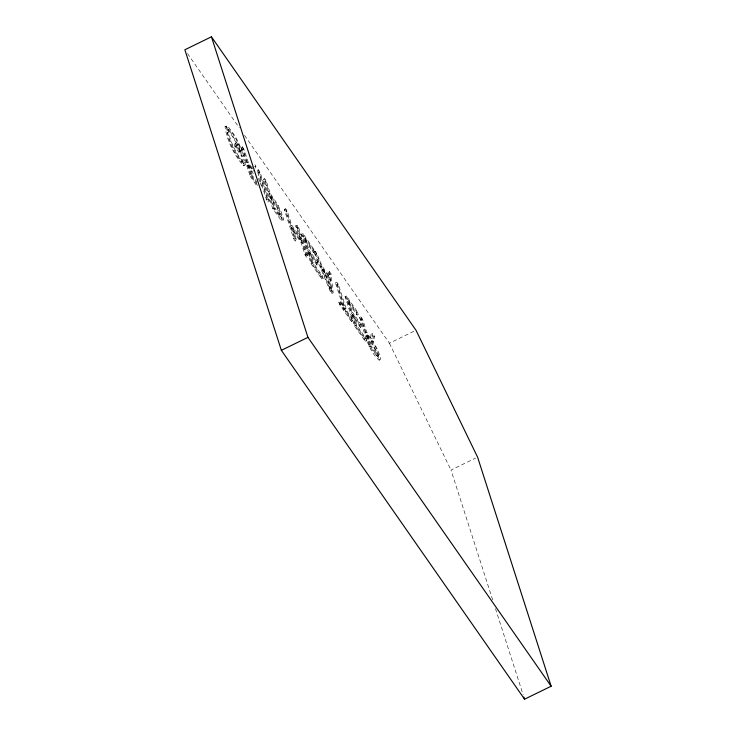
<?xml version="1.0" encoding="UTF-8"?>
<svg xmlns="http://www.w3.org/2000/svg" width="736" height="736" viewBox="0 0 736 736"><rect width="100%" height="100%" fill="white"/><g stroke="black" fill="none" stroke-linecap="round" stroke-linejoin="round"><path stroke-width="0.55" stroke-dasharray="3.68 2.76" d="M240.893 151.193L235.492 143.446L234.168 144.1L239.568 151.846L240.893 151.193C238.648 143.134 234.628 135.249 228.804 129.196L226.798 129.968C228.482 141.606 233.993 153.336 241.702 162.251L243.515 161.138L243.377 159.316L242.052 159.97L241.702 162.251M228.123 129.315C229.807 140.962 235.318 152.692 243.027 161.598M371.137 334.015L370.392 338.965L369.509 338.624C363.317 333.012 364.154 323.739 359.49 317.299L360.815 316.655C365.479 323.086 364.651 332.359 370.843 337.971L371.726 338.312L372.471 333.362L371.137 334.015L373.189 336.95L372.72 340.934L372.25 341.872L371.229 341.522L372.563 340.869L373.584 341.219L374.514 336.306L372.471 333.362M255.622 168.084L255.861 166.088L253.81 163.153M281.934 220.68L281.382 216.54L278.033 208.444L268.898 194.028L264.914 181.636L263.295 179.317L264.629 178.673L266.248 180.992L270.222 193.375L277.049 203.504L281.272 212.014L283.489 218.932L283.259 220.027L281.934 220.68L280.729 219.843L272.706 208.628L263.295 179.317M252.181 167.762C245.99 162.15 246.827 152.876 242.162 146.436L240.828 147.09C245.493 153.52 244.665 162.794 250.856 168.406L251.74 168.746L252.181 166.704M234.168 144.1L234.94 146.51L241.923 156.529L243.248 155.876C240.368 144.928 235.06 134.329 227.341 125.994L225.023 126.574C226.835 140.742 234.186 154.937 243.46 165.839L245.447 164.717L245.208 162.389L243.377 159.316M226.357 125.93C228.16 140.098 235.52 154.293 244.794 165.186M280.048 216.982L279.671 214.038L277.168 208.012L269.67 196.457L271.004 195.804L278.493 207.359L281.575 215.611L280.048 216.982L273.516 208.417L269.67 196.457M377.246 356.482L376.97 353.961L374.495 348.146L366.197 335.487L367.531 334.843L375.829 347.493L378.764 355.157L377.246 356.482L369.73 346.472L366.197 335.487M359.49 317.299C364.798 331.908 366.896 349.425 379.16 360.208L379.252 358.478L377.356 352.857L371.229 341.522M379.16 360.208L380.733 359.085L379.997 355.764L377.016 348.533L372.563 340.869M243.46 165.839L244.113 165.37L243.883 163.033L242.052 159.97M239.568 151.846L237.259 144.679L238.593 144.026M234.94 146.51L236.265 145.857L243.248 155.876M241.923 156.529L238.427 145.645L239.752 145.001M242.448 149.408L243.772 148.755M243.883 163.033L245.208 162.389M246.772 162.877L248.106 162.233M257.582 185.426L251.068 176.254L247.544 165.269L248.869 164.625L252.062 169.206M254.527 166.741L255.861 166.088M251.74 168.746L253.064 168.102M252.577 171.304L253.902 170.66M257.103 170.43L258.428 169.777L260.029 172.077L269.44 201.388L268.116 202.032L266.515 199.741L257.103 170.43L258.704 172.721L268.116 202.032M240.828 147.09L250.24 176.392L251.565 175.748L256.763 183.2M251.068 176.254L252.393 175.61L256.947 182.142M258.704 172.721L260.029 172.077M264.914 181.636L266.248 180.992M268.898 194.028L270.222 193.375M266.515 199.741L267.84 199.088L269.44 201.388M276.929 206.301L278.263 205.657M272.706 208.628L274.04 207.975L283.259 220.027M273.516 208.417L274.841 207.764L281.373 216.329M284.271 209.41L285.605 208.757L287.196 211.039L291.769 225.271L301.613 239.402L300.279 240.046L290.435 225.924L285.862 211.692L284.271 209.41L293.682 238.712L295.274 240.994L296.608 240.35L292.542 227.7L291.217 228.353L295.274 240.994M285.862 211.692L287.196 211.039M290.435 225.924L291.769 225.271M300.279 240.046L295.716 225.814L297.04 225.17L298.604 227.415L308.016 256.717L306.691 257.37L305.118 255.125L301.061 242.475L291.217 228.353M295.716 225.814L297.28 228.059L298.604 227.415M321.788 279.027L320.988 276.552L311.751 263.304L308.375 252.779L309.7 252.126L313.085 262.651L322.322 275.908L323.113 278.374L321.788 279.027L310.932 263.451L301.521 234.149L302.846 233.496L314.06 249.578L314.833 251.997L313.508 252.65L303.913 238.896L305.247 238.243L314.833 251.997M293.682 238.712L295.016 238.068L296.608 240.35M301.061 242.475L302.395 241.822L306.452 254.472L308.016 256.717M303.913 238.896L307.602 250.369L308.927 249.716L317.474 261.979L318.246 264.39L316.922 265.034L308.375 252.779M301.521 234.149L312.726 250.222L314.06 249.578M305.118 255.125L306.452 254.472M313.876 251.868L315.21 251.224L316.949 253.718L322.074 266.11L329.995 277.472L328.67 278.125L320.749 266.763L315.615 254.371L313.876 251.868L330.188 291.079L331.872 293.489L333.196 292.845L331.016 273.912L329.204 271.308L327.879 271.961L328.67 278.125M315.615 254.371L316.949 253.718M310.932 263.451L312.257 262.807L323.113 278.374M311.751 263.304L313.085 262.651M307.602 250.369L316.149 262.623L317.474 261.979M320.749 266.763L322.074 266.11M321.982 269.781L323.306 269.128L330.188 278.99L331.402 288.696L330.078 289.349L321.982 269.781L328.854 279.643L330.078 289.349M320.988 276.552L322.322 275.908M331.872 293.489L329.691 274.556L331.016 273.912M328.854 279.643L330.188 278.99M335.423 282.771L336.748 282.127L338.376 284.455L346.96 311.199L352.167 318.67L350.842 319.323L345.635 311.852L337.042 285.108L335.423 282.771L344.006 309.516L345.331 308.872L336.748 282.127M337.042 285.108L338.376 284.455M330.188 291.079L331.522 290.435L333.196 292.845M365.304 341.458L364.513 338.992L355.276 325.735L351.9 315.21L353.225 314.566L356.61 325.091L365.847 338.339L366.638 340.814L365.304 341.458L354.458 325.892L345.046 296.58L346.371 295.936L357.586 312.009L358.358 314.438L357.034 315.082L347.438 301.328L348.772 300.684L358.358 314.438M340.142 301.429L340.97 303.986L352.986 321.236L351.661 321.88L339.636 304.64L338.818 302.073L340.142 301.429L345.331 308.872M339.636 304.64L340.97 303.986M345.635 311.852L346.96 311.199M347.438 301.328L351.127 312.8L352.452 312.156L360.999 324.41L361.772 326.821L360.447 327.474L351.9 315.21M345.046 296.58L356.252 312.662L357.586 312.009M361.109 319.617L362.434 318.973M354.458 325.892L355.782 325.238L366.638 340.814M355.276 325.735L356.61 325.091M351.127 312.8L359.674 325.064L360.999 324.41M365.433 333.095L366.758 332.442M364.513 338.992L365.847 338.339M373.189 336.95L374.514 336.306M370.392 338.965L371.726 338.312M372.25 341.872L373.584 341.219M368.902 346.61L370.226 345.957L378.801 358.128L380.484 359.554M369.73 346.472L371.054 345.819L378.571 355.828M244.527 135.36L389.418 343.215L415.996 330.234M492.688 599.923L451.002 470.092L475.53 458.114M226.798 129.968L228.74 130.953L230.607 133.409L237.259 144.679M225.023 126.574L226.007 126.638L227.672 128.22L230.028 131.33L238.427 145.645M187.487 53.535L239.283 127.834M327.879 271.961L329.691 274.556M309.7 252.126L318.246 264.39M353.225 314.566L361.772 326.821M292.542 227.7L302.395 241.822M247.544 165.269L254.095 174.864M338.818 302.073L344.006 309.516M250.24 176.392L257.379 186.64M389.418 343.215L451.002 470.092M258.354 178.324L260.029 181.985M315.21 251.224L331.522 290.435M323.306 269.128L331.402 288.696M260.36 182.878L261.924 187.616M495.484 608.644L523.158 694.839M367.531 334.843L371.054 345.819M360.815 316.655L370.226 345.957M356.252 312.662L357.034 315.082M359.674 325.064L360.447 327.474M348.772 300.684L352.452 312.156M346.371 295.936L355.782 325.238M350.842 319.323L351.661 321.88M312.726 250.222L313.508 252.65M316.149 262.623L316.922 265.034M305.247 238.243L308.927 249.716M302.846 233.496L312.257 262.807M297.04 225.17L301.613 239.402M297.28 228.059L306.691 257.37M285.605 208.757L295.016 238.068M271.004 195.804L274.841 207.764M264.629 178.673L274.04 207.975M258.428 169.777L267.84 199.088M248.869 164.625L252.393 175.61M242.162 146.436L251.565 175.748M235.492 143.446L236.265 145.857M329.204 271.308L329.995 277.472"/><path stroke-width="1.1" d="M211.444 36.8L184.865 49.772L281.364 350.336L524.556 699.2L551.135 686.228L477.581 457.12L415.996 330.234L211.444 36.8L307.942 337.364L551.135 686.228M281.364 350.336L307.942 337.364M523.857 697.02L524.556 699.2"/></g></svg>
